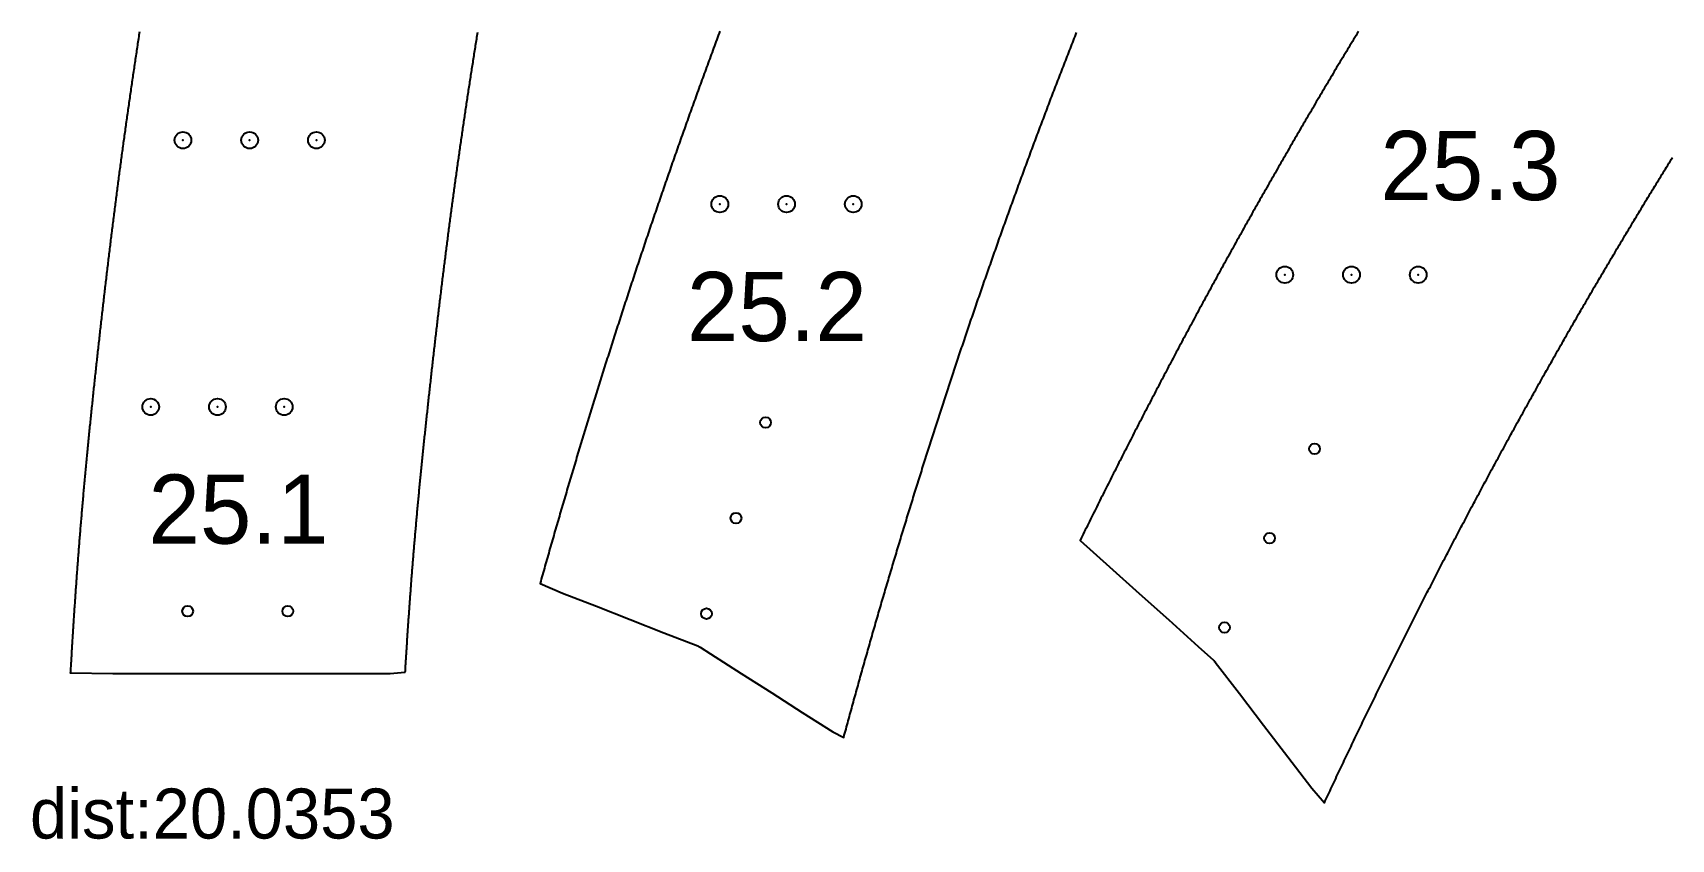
# Model space of a CAD drawing. Extents: x 44 to 491, y 65 to 774.
# Drawn here: x 44.3 to 142.5, y 72.1 to 120.5 of the extents above; entities that cross this region are included whole.
import ezdxf

# ---------------------------------------------------------------- set-up
doc = ezdxf.new("R2010")
doc.units = 0
doc.header["$PDMODE"] = 32
doc.header["$PDSIZE"] = 1
doc.layers.get('0').update_dxf_attribs({"linetype": 'CONTINUOUS'})
for name, color, linetype in [('ANNOTATION', 7, 'CONTINUOUS'), ('DRILLING', 3, 'CONTINUOUS'), ('ENGRAVE', 4, 'CONTINUOUS')]:
    doc.layers.add(name, color=color, linetype=linetype)
doc.styles.add('TW_CEN_MT', font='txt')

# ---------------------------------------------------------------- blocks, each defined once
blk = doc.blocks.new('*U237')
at = {"layer": 'ENGRAVE'}
blk.add_point((0, 0), dxfattribs=at)
blk = doc.blocks.new('*U238')
at = {"layer": 'ENGRAVE', "color": 0, "linetype": 'BYBLOCK'}
for p in [(0, 0), (4, 0), (8, 0)]:
    blk.add_blockref('*U237', p, dxfattribs=at)
blk = doc.blocks.new('*U239')
at = {"layer": 'ENGRAVE'}
blk.add_point((0, 0), dxfattribs=at)
blk = doc.blocks.new('*U240')
at = {"layer": 'ENGRAVE', "color": 0, "linetype": 'BYBLOCK'}
for p in [(0, 0), (4, 0), (8, 0)]:
    blk.add_blockref('*U239', p, dxfattribs=at)
blk = doc.blocks.new('*U245')
at = {"layer": 'ENGRAVE'}
blk.add_point((0, 0), dxfattribs=at)
blk = doc.blocks.new('*U246')
at = {"layer": 'ENGRAVE', "color": 0, "linetype": 'BYBLOCK'}
for p in [(0, 0), (4, 0), (8, 0)]:
    blk.add_blockref('*U245', p, dxfattribs=at)
blk = doc.blocks.new('*U249')
at = {"layer": 'ENGRAVE'}
blk.add_point((0, 0), dxfattribs=at)
blk = doc.blocks.new('*U250')
at = {"layer": 'ENGRAVE', "color": 0, "linetype": 'BYBLOCK'}
for p in [(0, 0), (4, 0), (8, 0)]:
    blk.add_blockref('*U249', p, dxfattribs=at)
blk = doc.blocks.new('*U297')
at = {"layer": 'ANNOTATION'}
blk.add_text('dist:20.0353', height=3, dxfattribs=at).set_placement((44.117, 72.145))
blk = doc.blocks.new('*U300')
at = {"layer": 'ANNOTATION', "color": 7, "style": 'TW_CEN_MT'}
blk.add_text('25.1', height=4.1481, dxfattribs=at).set_placement((51.222, 89.828))
blk = doc.blocks.new('*U302')
at = {"layer": 'ANNOTATION', "color": 7, "style": 'TW_CEN_MT'}
blk.add_text('25.2', height=4.1481, dxfattribs=at).set_placement((83.493, 101.978))
blk = doc.blocks.new('*U304')
at = {"layer": 'ANNOTATION', "color": 7, "style": 'TW_CEN_MT'}
blk.add_text('25.3', height=4.1481, dxfattribs=at).set_placement((125.067, 110.434))

msp = doc.modelspace()

# ---------------------------------------------------------------- linework, layer by layer
for points in [[(70.9383, 120.478, 0), (70.9223, 120.379, 0), (70.9064, 120.279, 0), (70.8905, 120.18, 0), (70.8746, 120.081, 0), (70.8587, 119.982, 0), (70.8429, 119.883, 0), (70.8271, 119.784, 0), (70.8113, 119.684, 0), (70.7955, 119.585, 0), (70.7798, 119.486, 0), (70.7641, 119.387, 0), (70.7484, 119.288, 0), (70.7327, 119.188, 0), (70.7171, 119.089, 0), (70.7014, 118.99, 0), (70.6858, 118.891, 0), (70.6703, 118.792, 0), (70.6547, 118.692, 0), (70.6392, 118.593, 0), (70.6237, 118.494, 0), (70.6082, 118.395, 0), (70.5928, 118.296, 0), (70.5774, 118.196, 0), (70.562, 118.097, 0), (70.5466, 117.998, 0), (70.5313, 117.899, 0), (70.5159, 117.8, 0), (70.5006, 117.7, 0), (70.4854, 117.601, 0), (70.4701, 117.502, 0), (70.4549, 117.403, 0), (70.4397, 117.304, 0), (70.4245, 117.204, 0), (70.4094, 117.105, 0), (70.3942, 117.006, 0), (70.3791, 116.907, 0), (70.3641, 116.808, 0), (70.349, 116.708, 0), (70.334, 116.609, 0), (70.319, 116.51, 0), (70.304, 116.411, 0), (70.2891, 116.312, 0), (70.2741, 116.212, 0), (70.2592, 116.113, 0), (70.2443, 116.014, 0), (70.2295, 115.915, 0), (70.2147, 115.816, 0), (70.1999, 115.716, 0), (70.1851, 115.617, 0), (70.1703, 115.518, 0), (70.1556, 115.419, 0), (70.1409, 115.32, 0), (70.1262, 115.22, 0), (70.1116, 115.121, 0), (70.097, 115.022, 0), (70.0824, 114.923, 0), (70.0678, 114.823, 0), (70.0532, 114.724, 0), (70.0387, 114.625, 0), (70.0242, 114.526, 0), (70.0097, 114.427, 0), (69.9953, 114.327, 0), (69.9809, 114.228, 0), (69.9665, 114.129, 0), (69.9521, 114.03, 0), (69.9378, 113.931, 0), (69.9234, 113.831, 0), (69.9091, 113.732, 0), (69.8949, 113.633, 0), (69.8806, 113.534, 0), (69.8664, 113.435, 0), (69.8522, 113.335, 0), (69.8381, 113.236, 0), (69.8239, 113.137, 0), (69.8098, 113.038, 0), (69.7957, 112.939, 0), (69.7816, 112.839, 0), (69.7676, 112.74, 0), (69.7536, 112.641, 0), (69.7396, 112.542, 0), (69.7257, 112.443, 0), (69.7117, 112.343, 0), (69.6978, 112.244, 0), (69.684, 112.145, 0), (69.6701, 112.046, 0), (69.6563, 111.947, 0), (69.6425, 111.848, 0), (69.6287, 111.748, 0), (69.615, 111.649, 0), (69.6013, 111.55, 0), (69.5876, 111.451, 0), (69.5739, 111.352, 0), (69.5603, 111.252, 0), (69.5467, 111.153, 0), (69.5331, 111.054, 0), (69.5195, 110.955, 0), (69.506, 110.856, 0), (69.4925, 110.757, 0), (69.479, 110.657, 0), (69.4655, 110.558, 0), (69.4521, 110.459, 0), (69.4387, 110.36, 0), (69.4253, 110.26, 0), (69.4119, 110.161, 0), (69.3986, 110.062, 0), (69.3853, 109.963, 0), (69.372, 109.863, 0), (69.3587, 109.764, 0), (69.3455, 109.665, 0), (69.3323, 109.566, 0), (69.3191, 109.466, 0), (69.3059, 109.367, 0), (69.2928, 109.268, 0), (69.2796, 109.168, 0), (69.2665, 109.069, 0), (69.2535, 108.97, 0), (69.2404, 108.87, 0), (69.2274, 108.771, 0), (69.2144, 108.672, 0), (69.2014, 108.572, 0), (69.1884, 108.473, 0), (69.1755, 108.374, 0), (69.1626, 108.274, 0), (69.1497, 108.175, 0), (69.1369, 108.075, 0), (69.124, 107.976, 0), (69.1112, 107.876, 0), (69.0984, 107.777, 0), (69.0856, 107.677, 0), (69.0729, 107.578, 0), (69.0601, 107.478, 0), (69.0474, 107.379, 0), (69.0347, 107.279, 0), (69.0221, 107.179, 0), (69.0094, 107.08, 0), (68.9968, 106.98, 0), (68.9842, 106.88, 0), (68.9717, 106.781, 0), (68.9591, 106.681, 0), (68.9466, 106.581, 0), (68.9341, 106.482, 0), (68.9216, 106.382, 0), (68.9091, 106.282, 0), (68.8966, 106.182, 0), (68.8842, 106.082, 0), (68.8718, 105.983, 0), (68.8594, 105.883, 0), (68.8471, 105.783, 0), (68.8347, 105.683, 0), (68.8224, 105.583, 0), (68.8101, 105.483, 0), (68.7978, 105.383, 0), (68.7856, 105.283, 0), (68.7733, 105.183, 0), (68.7611, 105.083, 0), (68.7489, 104.983, 0), (68.7367, 104.883, 0), (68.7245, 104.782, 0), (68.7124, 104.682, 0), (68.7003, 104.582, 0), (68.6882, 104.482, 0), (68.6761, 104.382, 0), (68.664, 104.281, 0), (68.652, 104.181, 0), (68.64, 104.081, 0), (68.6279, 103.981, 0), (68.616, 103.88, 0), (68.604, 103.78, 0), (68.592, 103.679, 0), (68.5801, 103.579, 0), (68.5682, 103.479, 0), (68.5563, 103.378, 0), (68.5444, 103.278, 0), (68.5326, 103.177, 0), (68.5207, 103.077, 0), (68.5089, 102.976, 0), (68.4971, 102.876, 0), (68.4853, 102.775, 0), (68.4735, 102.675, 0), (68.4618, 102.574, 0), (68.4501, 102.473, 0), (68.4383, 102.373, 0), (68.4267, 102.272, 0), (68.415, 102.171, 0), (68.4033, 102.071, 0), (68.3917, 101.97, 0), (68.38, 101.869, 0), (68.3684, 101.768, 0), (68.3568, 101.668, 0), (68.3453, 101.567, 0), (68.3337, 101.466, 0), (68.3222, 101.365, 0), (68.3106, 101.264, 0), (68.2991, 101.163, 0), (68.2876, 101.062, 0), (68.2762, 100.961, 0), (68.2647, 100.86, 0), (68.2532, 100.759, 0), (68.2418, 100.658, 0), (68.2304, 100.557, 0), (68.219, 100.456, 0), (68.2076, 100.355, 0), (68.1962, 100.254, 0), (68.1849, 100.153, 0), (68.1735, 100.052, 0), (68.1622, 99.9504, 0), (68.1509, 99.8492, 0), (68.1396, 99.7479, 0), (68.1283, 99.6467, 0), (68.117, 99.5454, 0), (68.1058, 99.4441, 0), (68.0945, 99.3429, 0), (68.0833, 99.2416, 0), (68.0721, 99.1403, 0), (68.0609, 99.0391, 0), (68.0498, 98.9378, 0), (68.0386, 98.8366, 0), (68.0275, 98.7353, 0), (68.0164, 98.6341, 0), (68.0053, 98.5329, 0), (67.9943, 98.4318, 0), (67.9833, 98.3306, 0), (67.9722, 98.2295, 0), (67.9612, 98.1284, 0), (67.9503, 98.0273, 0), (67.9393, 97.9263, 0), (67.9284, 97.8253, 0), (67.9175, 97.7243, 0), (67.9066, 97.6234, 0), (67.8958, 97.5225, 0), (67.8849, 97.4217, 0), (67.8741, 97.3209, 0), (67.8633, 97.2202, 0), (67.8526, 97.1196, 0), (67.8419, 97.0189, 0), (67.8312, 96.9184, 0), (67.8205, 96.8179, 0), (67.8098, 96.7175, 0), (67.7992, 96.6171, 0), (67.7886, 96.5168, 0), (67.778, 96.4165, 0), (67.7675, 96.3163, 0), (67.757, 96.2161, 0), (67.7465, 96.116, 0), (67.736, 96.0159, 0), (67.7256, 95.9159, 0), (67.7152, 95.8159, 0), (67.7048, 95.716, 0), (67.6945, 95.6161, 0), (67.6842, 95.5163, 0), (67.6739, 95.4165, 0), (67.6637, 95.3168, 0), (67.6535, 95.2172, 0), (67.6433, 95.1175, 0), (67.6331, 95.018, 0), (67.623, 94.9185, 0), (67.6129, 94.819, 0), (67.6028, 94.7196, 0), (67.5928, 94.6202, 0), (67.5828, 94.5209, 0), (67.5728, 94.4216, 0), (67.5629, 94.3224, 0), (67.553, 94.2232, 0), (67.5431, 94.1241, 0), (67.5333, 94.0251, 0), (67.5235, 93.9261, 0), (67.5137, 93.8271, 0), (67.504, 93.7282, 0), (67.4943, 93.6293, 0), (67.4846, 93.5305, 0), (67.475, 93.4317, 0), (67.4654, 93.333, 0), (67.4559, 93.2344, 0), (67.4463, 93.1358, 0), (67.4369, 93.0372, 0), (67.4274, 92.9387, 0), (67.418, 92.8402, 0), (67.4086, 92.7418, 0), (67.3993, 92.6435, 0), (67.39, 92.5452, 0), (67.3807, 92.447, 0), (67.3715, 92.3488, 0), (67.3623, 92.2506, 0), (67.3532, 92.1525, 0), (67.3441, 92.0545, 0), (67.335, 91.9564, 0), (67.326, 91.8585, 0), (67.317, 91.7605, 0), (67.308, 91.6626, 0), (67.2991, 91.5647, 0), (67.2902, 91.4668, 0), (67.2813, 91.369, 0), (67.2725, 91.2712, 0), (67.2637, 91.1734, 0), (67.255, 91.0756, 0), (67.2463, 90.9778, 0), (67.2376, 90.88, 0), (67.229, 90.7823, 0), (67.2204, 90.6845, 0), (67.2118, 90.5868, 0), (67.2033, 90.489, 0), (67.1948, 90.3913, 0), (67.1863, 90.2935, 0), (67.1779, 90.1958, 0), (67.1695, 90.098, 0), (67.1611, 90.0002, 0), (67.1528, 89.9024, 0), (67.1445, 89.8046, 0), (67.1362, 89.7068, 0), (67.128, 89.6089, 0), (67.1198, 89.5111, 0), (67.1116, 89.4132, 0), (67.1035, 89.3152, 0), (67.0954, 89.2173, 0), (67.0873, 89.1193, 0), (67.0793, 89.0213, 0), (67.0713, 88.9232, 0), (67.0633, 88.8252, 0), (67.0554, 88.7271, 0), (67.0475, 88.629, 0), (67.0396, 88.5309, 0), (67.0317, 88.4328, 0), (67.0239, 88.3346, 0), (67.0162, 88.2365, 0), (67.0084, 88.1383, 0), (67.0007, 88.0401, 0), (66.993, 87.9419, 0), (66.9854, 87.8437, 0), (66.9778, 87.7455, 0), (66.9702, 87.6472, 0), (66.9626, 87.549, 0), (66.9551, 87.4507, 0), (66.9476, 87.3524, 0), (66.9402, 87.2541, 0), (66.9327, 87.1557, 0), (66.9253, 87.0574, 0), (66.918, 86.959, 0), (66.9107, 86.8606, 0), (66.9034, 86.7622, 0), (66.8961, 86.6638, 0), (66.8889, 86.5654, 0), (66.8817, 86.467, 0), (66.8745, 86.3685, 0), (66.8673, 86.27, 0), (66.8602, 86.1715, 0), (66.8531, 86.073, 0), (66.8461, 85.9745, 0), (66.8391, 85.876, 0), (66.8321, 85.7774, 0), (66.8251, 85.6789, 0), (66.8182, 85.5803, 0), (66.8113, 85.4817, 0), (66.8045, 85.3831, 0), (66.7976, 85.2844, 0), (66.7908, 85.1858, 0), (66.784, 85.0871, 0), (66.7773, 84.9884, 0), (66.7706, 84.8897, 0), (66.7639, 84.791, 0), (66.7573, 84.6923, 0), (66.7506, 84.5936, 0), (66.7441, 84.4948, 0), (66.7375, 84.396, 0), (66.731, 84.2973, 0), (66.7245, 84.1986, 0), (66.718, 84.0999, 0), (66.7116, 84.0012, 0), (66.7052, 83.9025, 0), (66.6988, 83.8038, 0), (66.6925, 83.7051, 0), (66.6862, 83.6062, 0), (66.6799, 83.5073, 0), (66.6736, 83.4083, 0), (66.6674, 83.3091, 0), (66.6611, 83.2098, 0), (66.6549, 83.1104, 0), (66.6487, 83.0107, 0), (66.6425, 82.9109, 0), (66.6364, 82.8108, 0), (66.6302, 82.7105, 0), (66.6241, 82.6099, 0), (66.6179, 82.5091, 0), (66.6118, 82.408, 0), (66.6057, 82.3067, 0), (66.5996, 82.2051, 0), (66.5934, 82.1032, 0), (65.7164, 82.0279, 0), (62.3883, 82.0279, 0), (59.0601, 82.0279, 0), (55.7319, 82.0279, 0), (52.4038, 82.0279, 0), (49.0756, 82.0279, 0), (46.5552, 82.0533, 0), (46.5614, 82.1584, 0), (46.5676, 82.2635, 0), (46.5738, 82.3685, 0), (46.58, 82.4736, 0), (46.5863, 82.5787, 0), (46.5925, 82.6837, 0), (46.5987, 82.7888, 0), (46.605, 82.8939, 0), (46.6112, 82.9989, 0), (46.6175, 83.104, 0), (46.6238, 83.2091, 0), (46.6301, 83.3141, 0), (46.6364, 83.4192, 0), (46.6428, 83.5243, 0), (46.6491, 83.6293, 0), (46.6555, 83.7344, 0), (46.6619, 83.8394, 0), (46.6683, 83.9445, 0), (46.6748, 84.0495, 0), (46.6812, 84.1546, 0), (46.6877, 84.2596, 0), (46.6943, 84.3647, 0), (46.7008, 84.4697, 0), (46.7074, 84.5748, 0), (46.714, 84.6798, 0), (46.7207, 84.7849, 0), (46.7274, 84.8899, 0), (46.7341, 84.995, 0), (46.7409, 85.1, 0), (46.7476, 85.205, 0), (46.7545, 85.3101, 0), (46.7613, 85.4151, 0), (46.7682, 85.5201, 0), (46.7751, 85.6252, 0), (46.782, 85.7302, 0), (46.789, 85.8352, 0), (46.796, 85.9402, 0), (46.8031, 86.0452, 0), (46.8102, 86.1503, 0), (46.8173, 86.2553, 0), (46.8244, 86.3603, 0), (46.8316, 86.4653, 0), (46.8388, 86.5703, 0), (46.846, 86.6753, 0), (46.8533, 86.7803, 0), (46.8606, 86.8853, 0), (46.868, 86.9903, 0), (46.8754, 87.0953, 0), (46.8828, 87.2003, 0), (46.8902, 87.3053, 0), (46.8977, 87.4103, 0), (46.9052, 87.5153, 0), (46.9128, 87.6203, 0), (46.9203, 87.7252, 0), (46.928, 87.8302, 0), (46.9356, 87.9352, 0), (46.9433, 88.0402, 0), (46.951, 88.1451, 0), (46.9588, 88.2501, 0), (46.9666, 88.3551, 0), (46.9744, 88.46, 0), (46.9822, 88.565, 0), (46.9901, 88.67, 0), (46.9981, 88.7749, 0), (47.006, 88.8799, 0), (47.014, 88.9848, 0), (47.0221, 89.0898, 0), (47.0301, 89.1947, 0), (47.0382, 89.2997, 0), (47.0464, 89.4046, 0), (47.0545, 89.5095, 0), (47.0628, 89.6145, 0), (47.071, 89.7194, 0), (47.0793, 89.8243, 0), (47.0876, 89.9293, 0), (47.096, 90.0342, 0), (47.1043, 90.1391, 0), (47.1128, 90.244, 0), (47.1212, 90.3489, 0), (47.1297, 90.4539, 0), (47.1383, 90.5588, 0), (47.1468, 90.6637, 0), (47.1554, 90.7686, 0), (47.1641, 90.8735, 0), (47.1727, 90.9784, 0), (47.1814, 91.0833, 0), (47.1902, 91.1882, 0), (47.199, 91.293, 0), (47.2078, 91.3979, 0), (47.2167, 91.5028, 0), (47.2256, 91.6077, 0), (47.2345, 91.7126, 0), (47.2435, 91.8174, 0), (47.2525, 91.9223, 0), (47.2615, 92.0272, 0), (47.2706, 92.132, 0), (47.2797, 92.2369, 0), (47.2889, 92.3417, 0), (47.2981, 92.4466, 0), (47.3073, 92.5514, 0), (47.3166, 92.6563, 0), (47.3259, 92.7611, 0), (47.3352, 92.866, 0), (47.3446, 92.9708, 0), (47.354, 93.0756, 0), (47.3634, 93.1804, 0), (47.3729, 93.2853, 0), (47.3825, 93.3901, 0), (47.392, 93.4949, 0), (47.4016, 93.5997, 0), (47.4113, 93.7045, 0), (47.421, 93.8093, 0), (47.4307, 93.9141, 0), (47.4404, 94.0189, 0), (47.4502, 94.1237, 0), (47.46, 94.2285, 0), (47.4699, 94.3333, 0), (47.4798, 94.4381, 0), (47.4897, 94.5429, 0), (47.4996, 94.6477, 0), (47.5096, 94.7524, 0), (47.5196, 94.8572, 0), (47.5297, 94.962, 0), (47.5398, 95.0668, 0), (47.5499, 95.1715, 0), (47.5601, 95.2763, 0), (47.5702, 95.381, 0), (47.5805, 95.4858, 0), (47.5907, 95.5905, 0), (47.601, 95.6953, 0), (47.6113, 95.8, 0), (47.6216, 95.9048, 0), (47.632, 96.0095, 0), (47.6424, 96.1143, 0), (47.6528, 96.219, 0), (47.6633, 96.3237, 0), (47.6738, 96.4285, 0), (47.6843, 96.5332, 0), (47.6948, 96.6379, 0), (47.7054, 96.7426, 0), (47.716, 96.8473, 0), (47.7266, 96.9521, 0), (47.7373, 97.0568, 0), (47.748, 97.1615, 0), (47.7587, 97.2662, 0), (47.7694, 97.3709, 0), (47.7802, 97.4756, 0), (47.791, 97.5803, 0), (47.8018, 97.685, 0), (47.8126, 97.7897, 0), (47.8235, 97.8944, 0), (47.8344, 97.9991, 0), (47.8453, 98.1037, 0), (47.8563, 98.2084, 0), (47.8672, 98.3131, 0), (47.8782, 98.4178, 0), (47.8892, 98.5225, 0), (47.9003, 98.6271, 0), (47.9113, 98.7318, 0), (47.9224, 98.8365, 0), (47.9335, 98.9412, 0), (47.9446, 99.0458, 0), (47.9558, 99.1505, 0), (47.9669, 99.2551, 0), (47.9781, 99.3598, 0), (47.9893, 99.4645, 0), (48.0006, 99.5691, 0), (48.0118, 99.6738, 0), (48.0231, 99.7784, 0), (48.0344, 99.8831, 0), (48.0457, 99.9877, 0), (48.057, 100.092, 0), (48.0684, 100.197, 0), (48.0798, 100.302, 0), (48.0911, 100.406, 0), (48.1025, 100.511, 0), (48.114, 100.616, 0), (48.1254, 100.72, 0), (48.1369, 100.825, 0), (48.1483, 100.929, 0), (48.1598, 101.034, 0), (48.1714, 101.139, 0), (48.1829, 101.243, 0), (48.1944, 101.348, 0), (48.206, 101.453, 0), (48.2176, 101.557, 0), (48.2292, 101.662, 0), (48.2408, 101.766, 0), (48.2524, 101.871, 0), (48.2641, 101.976, 0), (48.2757, 102.08, 0), (48.2874, 102.185, 0), (48.2991, 102.289, 0), (48.3109, 102.394, 0), (48.3226, 102.499, 0), (48.3344, 102.603, 0), (48.3461, 102.708, 0), (48.3579, 102.812, 0), (48.3697, 102.917, 0), (48.3816, 103.022, 0), (48.3934, 103.126, 0), (48.4053, 103.231, 0), (48.4172, 103.335, 0), (48.4291, 103.44, 0), (48.441, 103.544, 0), (48.453, 103.649, 0), (48.465, 103.754, 0), (48.477, 103.858, 0), (48.489, 103.963, 0), (48.501, 104.067, 0), (48.513, 104.172, 0), (48.5251, 104.276, 0), (48.5372, 104.381, 0), (48.5493, 104.486, 0), (48.5614, 104.59, 0), (48.5736, 104.695, 0), (48.5858, 104.799, 0), (48.598, 104.904, 0), (48.6102, 105.008, 0), (48.6224, 105.113, 0), (48.6347, 105.217, 0), (48.6469, 105.322, 0), (48.6592, 105.426, 0), (48.6715, 105.531, 0), (48.6839, 105.636, 0), (48.6962, 105.74, 0), (48.7086, 105.845, 0), (48.721, 105.949, 0), (48.7335, 106.054, 0), (48.7459, 106.158, 0), (48.7584, 106.263, 0), (48.7709, 106.367, 0), (48.7834, 106.472, 0), (48.7959, 106.576, 0), (48.8085, 106.681, 0), (48.821, 106.785, 0), (48.8336, 106.89, 0), (48.8463, 106.994, 0), (48.8589, 107.099, 0), (48.8716, 107.203, 0), (48.8843, 107.308, 0), (48.897, 107.412, 0), (48.9097, 107.517, 0), (48.9225, 107.621, 0), (48.9353, 107.726, 0), (48.9481, 107.83, 0), (48.9609, 107.934, 0), (48.9737, 108.039, 0), (48.9866, 108.143, 0), (48.9995, 108.248, 0), (49.0124, 108.352, 0), (49.0254, 108.457, 0), (49.0384, 108.561, 0), (49.0514, 108.666, 0), (49.0644, 108.77, 0), (49.0774, 108.875, 0), (49.0905, 108.979, 0), (49.1036, 109.083, 0), (49.1167, 109.188, 0), (49.1299, 109.292, 0), (49.143, 109.397, 0), (49.1562, 109.501, 0), (49.1694, 109.606, 0), (49.1827, 109.71, 0), (49.1959, 109.814, 0), (49.2092, 109.919, 0), (49.2225, 110.023, 0), (49.2359, 110.128, 0), (49.2493, 110.232, 0), (49.2627, 110.336, 0), (49.2761, 110.441, 0), (49.2895, 110.545, 0), (49.303, 110.65, 0), (49.3165, 110.754, 0), (49.33, 110.858, 0), (49.3436, 110.963, 0), (49.3571, 111.067, 0), (49.3707, 111.171, 0), (49.3844, 111.276, 0), (49.398, 111.38, 0), (49.4117, 111.485, 0), (49.4254, 111.589, 0), (49.4391, 111.693, 0), (49.4529, 111.798, 0), (49.4667, 111.902, 0), (49.4805, 112.006, 0), (49.4944, 112.111, 0), (49.5082, 112.215, 0), (49.5221, 112.319, 0), (49.536, 112.424, 0), (49.55, 112.528, 0), (49.564, 112.632, 0), (49.578, 112.737, 0), (49.592, 112.841, 0), (49.6061, 112.945, 0), (49.6202, 113.049, 0), (49.6343, 113.154, 0), (49.6484, 113.258, 0), (49.6626, 113.362, 0), (49.6768, 113.467, 0), (49.691, 113.571, 0), (49.7052, 113.675, 0), (49.7195, 113.78, 0), (49.7338, 113.884, 0), (49.7481, 113.988, 0), (49.7625, 114.092, 0), (49.7769, 114.197, 0), (49.7913, 114.301, 0), (49.8057, 114.405, 0), (49.8202, 114.509, 0), (49.8347, 114.614, 0), (49.8492, 114.718, 0), (49.8637, 114.822, 0), (49.8783, 114.926, 0), (49.8929, 115.031, 0), (49.9075, 115.135, 0), (49.9221, 115.239, 0), (49.9368, 115.343, 0), (49.9515, 115.448, 0), (49.9662, 115.552, 0), (49.981, 115.656, 0), (49.9958, 115.76, 0), (50.0106, 115.864, 0), (50.0254, 115.969, 0), (50.0402, 116.073, 0), (50.0551, 116.177, 0), (50.07, 116.281, 0), (50.085, 116.385, 0), (50.0999, 116.49, 0), (50.1149, 116.594, 0), (50.1299, 116.698, 0), (50.145, 116.802, 0), (50.16, 116.906, 0), (50.1751, 117.01, 0), (50.1903, 117.115, 0), (50.2054, 117.219, 0), (50.2206, 117.323, 0), (50.2358, 117.427, 0), (50.251, 117.531, 0), (50.2662, 117.635, 0), (50.2815, 117.74, 0), (50.2968, 117.844, 0), (50.3121, 117.948, 0), (50.3275, 118.052, 0), (50.3429, 118.156, 0), (50.3583, 118.26, 0), (50.3737, 118.364, 0), (50.3892, 118.468, 0), (50.4047, 118.573, 0), (50.4202, 118.677, 0), (50.4357, 118.781, 0), (50.4513, 118.885, 0), (50.4668, 118.989, 0), (50.4825, 119.093, 0), (50.4981, 119.197, 0), (50.5138, 119.301, 0), (50.5294, 119.405, 0), (50.5452, 119.509, 0), (50.5609, 119.613, 0), (50.5767, 119.717, 0), (50.5924, 119.822, 0), (50.6083, 119.926, 0), (50.6241, 120.03, 0), (50.64, 120.134, 0), (50.6559, 120.238, 0), (50.6718, 120.342, 0), (50.6877, 120.446, 0), (50.7037, 120.55, 0)], [(85.4735, 120.566, 0), (85.4263, 120.439, 0), (85.3791, 120.312, 0), (85.3319, 120.185, 0), (85.2848, 120.058, 0), (85.2377, 119.93, 0), (85.1907, 119.803, 0), (85.1437, 119.676, 0), (85.0967, 119.549, 0), (85.0498, 119.422, 0), (85.0029, 119.294, 0), (84.9561, 119.167, 0), (84.9093, 119.04, 0), (84.8626, 118.913, 0), (84.8159, 118.785, 0), (84.7692, 118.658, 0), (84.7226, 118.531, 0), (84.676, 118.403, 0), (84.6295, 118.276, 0), (84.583, 118.149, 0), (84.5365, 118.021, 0), (84.4901, 117.894, 0), (84.4437, 117.767, 0), (84.3974, 117.639, 0), (84.3511, 117.512, 0), (84.3048, 117.384, 0), (84.2586, 117.257, 0), (84.2125, 117.129, 0), (84.1663, 117.002, 0), (84.1202, 116.874, 0), (84.0742, 116.747, 0), (84.0282, 116.619, 0), (83.9822, 116.492, 0), (83.9363, 116.364, 0), (83.8904, 116.237, 0), (83.8446, 116.109, 0), (83.7988, 115.982, 0), (83.7531, 115.854, 0), (83.7073, 115.726, 0), (83.6617, 115.599, 0), (83.616, 115.471, 0), (83.5705, 115.343, 0), (83.5249, 115.216, 0), (83.4794, 115.088, 0), (83.4339, 114.96, 0), (83.3885, 114.832, 0), (83.3431, 114.705, 0), (83.2978, 114.577, 0), (83.2525, 114.449, 0), (83.2072, 114.321, 0), (83.162, 114.193, 0), (83.1168, 114.066, 0), (83.0717, 113.938, 0), (83.0266, 113.81, 0), (82.9816, 113.682, 0), (82.9366, 113.554, 0), (82.8916, 113.426, 0), (82.8467, 113.298, 0), (82.8018, 113.17, 0), (82.7569, 113.043, 0), (82.7121, 112.915, 0), (82.6674, 112.787, 0), (82.6226, 112.659, 0), (82.578, 112.531, 0), (82.5333, 112.403, 0), (82.4887, 112.275, 0), (82.4442, 112.147, 0), (82.3997, 112.018, 0), (82.3552, 111.89, 0), (82.3108, 111.762, 0), (82.2664, 111.634, 0), (82.222, 111.506, 0), (82.1777, 111.378, 0), (82.1335, 111.25, 0), (82.0892, 111.122, 0), (82.0451, 110.993, 0), (82.0009, 110.865, 0), (81.9568, 110.737, 0), (81.9128, 110.609, 0), (81.8688, 110.481, 0), (81.8248, 110.352, 0), (81.7808, 110.224, 0), (81.737, 110.096, 0), (81.6931, 109.968, 0), (81.6493, 109.839, 0), (81.6055, 109.711, 0), (81.5618, 109.583, 0), (81.5181, 109.454, 0), (81.4745, 109.326, 0), (81.4309, 109.198, 0), (81.3873, 109.069, 0), (81.3438, 108.941, 0), (81.3003, 108.812, 0), (81.2569, 108.684, 0), (81.2135, 108.555, 0), (81.1701, 108.427, 0), (81.1268, 108.299, 0), (81.0836, 108.17, 0), (81.0403, 108.042, 0), (80.9971, 107.913, 0), (80.954, 107.785, 0), (80.9109, 107.656, 0), (80.8678, 107.527, 0), (80.8248, 107.399, 0), (80.7818, 107.27, 0), (80.7389, 107.142, 0), (80.696, 107.013, 0), (80.6531, 106.884, 0), (80.6103, 106.756, 0), (80.5675, 106.627, 0), (80.5248, 106.498, 0), (80.4821, 106.37, 0), (80.4395, 106.241, 0), (80.3969, 106.112, 0), (80.3543, 105.984, 0), (80.3118, 105.855, 0), (80.2693, 105.726, 0), (80.2269, 105.597, 0), (80.1845, 105.469, 0), (80.1421, 105.34, 0), (80.0998, 105.211, 0), (80.0575, 105.082, 0), (80.0153, 104.953, 0), (79.9731, 104.825, 0), (79.9309, 104.696, 0), (79.8888, 104.567, 0), (79.8468, 104.438, 0), (79.8047, 104.309, 0), (79.7627, 104.18, 0), (79.7208, 104.051, 0), (79.6789, 103.922, 0), (79.637, 103.793, 0), (79.5952, 103.664, 0), (79.5534, 103.535, 0), (79.5117, 103.406, 0), (79.47, 103.277, 0), (79.4284, 103.148, 0), (79.3867, 103.019, 0), (79.3452, 102.89, 0), (79.3036, 102.761, 0), (79.2622, 102.632, 0), (79.2207, 102.503, 0), (79.1793, 102.374, 0), (79.138, 102.245, 0), (79.0966, 102.116, 0), (79.0554, 101.987, 0), (79.0141, 101.858, 0), (78.9729, 101.728, 0), (78.9318, 101.599, 0), (78.8906, 101.47, 0), (78.8496, 101.341, 0), (78.8085, 101.212, 0), (78.7676, 101.082, 0), (78.7266, 100.953, 0), (78.6857, 100.824, 0), (78.6448, 100.695, 0), (78.604, 100.565, 0), (78.5632, 100.436, 0), (78.5225, 100.307, 0), (78.4818, 100.177, 0), (78.4411, 100.048, 0), (78.4005, 99.9187, 0), (78.36, 99.7893, 0), (78.3194, 99.6599, 0), (78.2789, 99.5305, 0), (78.2385, 99.4011, 0), (78.1981, 99.2717, 0), (78.1577, 99.1423, 0), (78.1174, 99.0129, 0), (78.0771, 98.8834, 0), (78.0369, 98.7539, 0), (77.9967, 98.6245, 0), (77.9565, 98.495, 0), (77.9164, 98.3655, 0), (77.8763, 98.236, 0), (77.8363, 98.1064, 0), (77.7963, 97.9769, 0), (77.7564, 97.8473, 0), (77.7165, 97.7178, 0), (77.6766, 97.5882, 0), (77.6368, 97.4586, 0), (77.597, 97.329, 0), (77.5572, 97.1994, 0), (77.5175, 97.0697, 0), (77.4779, 96.9401, 0), (77.4383, 96.8104, 0), (77.3987, 96.6807, 0), (77.3592, 96.5511, 0), (77.3197, 96.4214, 0), (77.2802, 96.2917, 0), (77.2408, 96.1619, 0), (77.2015, 96.0322, 0), (77.1621, 95.9024, 0), (77.1228, 95.7727, 0), (77.0836, 95.6429, 0), (77.0444, 95.5131, 0), (77.0052, 95.3833, 0), (76.9661, 95.2535, 0), (76.9271, 95.1237, 0), (76.888, 94.9939, 0), (76.849, 94.864, 0), (76.8101, 94.7342, 0), (76.7712, 94.6043, 0), (76.7323, 94.4744, 0), (76.6935, 94.3445, 0), (76.6547, 94.2146, 0), (76.616, 94.0847, 0), (76.5773, 93.9547, 0), (76.5386, 93.8248, 0), (76.5, 93.6948, 0), (76.4614, 93.5648, 0), (76.4229, 93.4349, 0), (76.3844, 93.3049, 0), (76.3459, 93.1749, 0), (76.3075, 93.0448, 0), (76.2692, 92.9148, 0), (76.2308, 92.7848, 0), (76.1926, 92.6547, 0), (76.1543, 92.5246, 0), (76.1161, 92.3945, 0), (76.078, 92.2644, 0), (76.0398, 92.1343, 0), (76.0018, 92.0042, 0), (75.9637, 91.8741, 0), (75.9257, 91.7439, 0), (75.8878, 91.6138, 0), (75.8499, 91.4836, 0), (75.812, 91.3534, 0), (75.7742, 91.2232, 0), (75.7364, 91.093, 0), (75.6987, 90.9628, 0), (75.661, 90.8326, 0), (75.6233, 90.7023, 0), (75.5857, 90.5721, 0), (75.5481, 90.4418, 0), (75.5106, 90.3115, 0), (75.4731, 90.1812, 0), (75.4356, 90.0509, 0), (75.3982, 89.9206, 0), (75.3609, 89.7903, 0), (75.3236, 89.66, 0), (75.2863, 89.5296, 0), (75.249, 89.3993, 0), (75.2118, 89.2689, 0), (75.1747, 89.1385, 0), (75.1376, 89.0081, 0), (75.1005, 88.8777, 0), (75.0634, 88.7473, 0), (75.0265, 88.6168, 0), (74.9895, 88.4864, 0), (74.9526, 88.3559, 0), (74.9157, 88.2255, 0), (74.8789, 88.095, 0), (74.8421, 87.9645, 0), (74.8054, 87.834, 0), (74.7687, 87.7035, 0), (74.732, 87.5729, 0), (74.6954, 87.4424, 0), (76.0472, 86.8659, 0), (78.0716, 86.0734, 0), (80.096, 85.281, 0), (82.1204, 84.4885, 0), (84.1448, 83.696, 0)], [(84.1448, 83.696, 0), (84.1821, 83.6769, 0), (84.2195, 83.6579, 0), (84.2568, 83.6389, 0), (84.2941, 83.6199, 0), (84.9169, 83.2246, 0), (86.7479, 82.0526, 0), (88.5789, 80.8807, 0), (90.41, 79.7087, 0), (92.241, 78.5368, 0), (92.8989, 78.2112, 0), (92.9326, 78.3359, 0), (92.9663, 78.4606, 0), (93.0001, 78.5854, 0), (93.0338, 78.7101, 0), (93.0677, 78.8348, 0), (93.1015, 78.9594, 0), (93.1355, 79.0841, 0), (93.1694, 79.2088, 0), (93.2034, 79.3334, 0), (93.2374, 79.458, 0), (93.2715, 79.5827, 0), (93.3056, 79.7073, 0), (93.3397, 79.8319, 0), (93.3739, 79.9565, 0), (93.4082, 80.0811, 0), (93.4424, 80.2056, 0), (93.4767, 80.3302, 0), (93.5111, 80.4547, 0), (93.5455, 80.5793, 0), (93.5799, 80.7038, 0), (93.6143, 80.8283, 0), (93.6489, 80.9528, 0), (93.6834, 81.0773, 0), (93.718, 81.2018, 0), (93.7526, 81.3262, 0), (93.7873, 81.4507, 0), (93.822, 81.5751, 0), (93.8567, 81.6996, 0), (93.8915, 81.824, 0), (93.9263, 81.9484, 0), (93.9612, 82.0728, 0), (93.9961, 82.1972, 0), (94.031, 82.3215, 0), (94.066, 82.4459, 0), (94.101, 82.5703, 0), (94.1361, 82.6946, 0), (94.1712, 82.8189, 0), (94.2063, 82.9432, 0), (94.2415, 83.0675, 0), (94.2767, 83.1918, 0), (94.312, 83.3161, 0), (94.3473, 83.4404, 0), (94.3826, 83.5646, 0), (94.418, 83.6889, 0), (94.4534, 83.8131, 0), (94.4888, 83.9373, 0), (94.5243, 84.0616, 0), (94.5599, 84.1857, 0), (94.5954, 84.3099, 0), (94.6311, 84.4341, 0), (94.6667, 84.5583, 0), (94.7024, 84.6824, 0), (94.7381, 84.8066, 0), (94.7739, 84.9307, 0), (94.8097, 85.0548, 0), (94.8456, 85.1789, 0), (94.8815, 85.303, 0), (94.9174, 85.4271, 0), (94.9534, 85.5512, 0), (94.9894, 85.6752, 0), (95.0254, 85.7993, 0), (95.0615, 85.9233, 0), (95.0976, 86.0473, 0), (95.1338, 86.1713, 0), (95.17, 86.2953, 0), (95.2063, 86.4193, 0), (95.2425, 86.5433, 0), (95.2789, 86.6672, 0), (95.3152, 86.7912, 0), (95.3516, 86.9151, 0), (95.3881, 87.039, 0), (95.4246, 87.163, 0), (95.4611, 87.2869, 0), (95.4977, 87.4107, 0), (95.5343, 87.5346, 0), (95.5709, 87.6585, 0), (95.6076, 87.7823, 0), (95.6443, 87.9062, 0), (95.6811, 88.03, 0), (95.7179, 88.1538, 0), (95.7547, 88.2776, 0), (95.7916, 88.4014, 0), (95.8285, 88.5252, 0), (95.8655, 88.649, 0), (95.9025, 88.7727, 0), (95.9395, 88.8965, 0), (95.9766, 89.0202, 0), (96.0137, 89.1439, 0), (96.0509, 89.2676, 0), (96.0881, 89.3913, 0), (96.1253, 89.515, 0), (96.1626, 89.6386, 0), (96.1999, 89.7623, 0), (96.2372, 89.8859, 0), (96.2746, 90.0096, 0), (96.3121, 90.1332, 0), (96.3495, 90.2568, 0), (96.387, 90.3804, 0), (96.4246, 90.504, 0), (96.4622, 90.6275, 0), (96.4998, 90.7511, 0), (96.5375, 90.8746, 0), (96.5752, 90.9982, 0), (96.613, 91.1217, 0), (96.6507, 91.2452, 0), (96.6886, 91.3687, 0), (96.7264, 91.4922, 0), (96.7643, 91.6156, 0), (96.8023, 91.7391, 0), (96.8403, 91.8625, 0), (96.8783, 91.986, 0), (96.9164, 92.1094, 0), (96.9545, 92.2328, 0), (96.9926, 92.3562, 0), (97.0308, 92.4796, 0), (97.069, 92.6029, 0), (97.1073, 92.7263, 0), (97.1456, 92.8496, 0), (97.1839, 92.973, 0), (97.2223, 93.0963, 0), (97.2607, 93.2196, 0), (97.2992, 93.3429, 0), (97.3377, 93.4661, 0), (97.3762, 93.5894, 0), (97.4148, 93.7127, 0), (97.4534, 93.8359, 0), (97.4921, 93.9591, 0), (97.5308, 94.0823, 0), (97.5695, 94.2055, 0), (97.6083, 94.3287, 0), (97.6471, 94.4519, 0), (97.686, 94.5751, 0), (97.7249, 94.6982, 0), (97.7638, 94.8214, 0), (97.8028, 94.9445, 0), (97.8418, 95.0676, 0), (97.8808, 95.1907, 0), (97.9199, 95.3138, 0), (97.9591, 95.4368, 0), (97.9982, 95.5599, 0), (98.0374, 95.6829, 0), (98.0767, 95.806, 0), (98.116, 95.929, 0), (98.1553, 96.052, 0), (98.1947, 96.175, 0), (98.2341, 96.298, 0), (98.2735, 96.4209, 0), (98.313, 96.5439, 0), (98.3525, 96.6668, 0), (98.3921, 96.7898, 0), (98.4317, 96.9127, 0), (98.4713, 97.0356, 0), (98.511, 97.1585, 0), (98.5508, 97.2813, 0), (98.5905, 97.4042, 0), (98.6303, 97.5271, 0), (98.6702, 97.6499, 0), (98.71, 97.7727, 0), (98.75, 97.8955, 0), (98.7899, 98.0183, 0), (98.8299, 98.1411, 0), (98.8699, 98.2639, 0), (98.91, 98.3866, 0), (98.9501, 98.5094, 0), (98.9903, 98.6321, 0), (99.0305, 98.7548, 0), (99.0707, 98.8775, 0), (99.111, 99.0002, 0), (99.1513, 99.1229, 0), (99.1917, 99.2455, 0), (99.2321, 99.3682, 0), (99.2725, 99.4908, 0), (99.313, 99.6134, 0), (99.3535, 99.7361, 0), (99.394, 99.8586, 0), (99.4346, 99.9812, 0), (99.4752, 100.104, 0), (99.5159, 100.226, 0), (99.5566, 100.349, 0), (99.5974, 100.471, 0), (99.6381, 100.594, 0), (99.679, 100.716, 0), (99.7198, 100.839, 0), (99.7607, 100.961, 0), (99.8017, 101.084, 0), (99.8427, 101.206, 0), (99.8837, 101.329, 0), (99.9247, 101.451, 0), (99.9658, 101.574, 0), (100.007, 101.696, 0), (100.048, 101.818, 0), (100.089, 101.941, 0), (100.131, 102.063, 0), (100.172, 102.185, 0), (100.213, 102.308, 0), (100.255, 102.43, 0), (100.296, 102.552, 0), (100.338, 102.675, 0), (100.379, 102.797, 0), (100.421, 102.919, 0), (100.462, 103.041, 0), (100.504, 103.164, 0), (100.545, 103.286, 0), (100.587, 103.408, 0), (100.629, 103.53, 0), (100.671, 103.652, 0), (100.712, 103.774, 0), (100.754, 103.897, 0), (100.796, 104.019, 0), (100.838, 104.141, 0), (100.88, 104.263, 0), (100.922, 104.385, 0), (100.964, 104.507, 0), (101.006, 104.629, 0), (101.048, 104.751, 0), (101.09, 104.873, 0), (101.133, 104.995, 0), (101.175, 105.117, 0), (101.217, 105.239, 0), (101.259, 105.361, 0), (101.302, 105.483, 0), (101.344, 105.605, 0), (101.387, 105.727, 0), (101.429, 105.849, 0), (101.472, 105.971, 0), (101.514, 106.093, 0), (101.557, 106.215, 0), (101.599, 106.337, 0), (101.642, 106.458, 0), (101.685, 106.58, 0), (101.728, 106.702, 0), (101.77, 106.824, 0), (101.813, 106.946, 0), (101.856, 107.067, 0), (101.899, 107.189, 0), (101.942, 107.311, 0), (101.985, 107.433, 0), (102.028, 107.554, 0), (102.071, 107.676, 0), (102.114, 107.798, 0), (102.157, 107.919, 0), (102.2, 108.041, 0), (102.244, 108.163, 0), (102.287, 108.284, 0), (102.33, 108.406, 0), (102.374, 108.528, 0), (102.417, 108.649, 0), (102.46, 108.771, 0), (102.504, 108.892, 0), (102.547, 109.014, 0), (102.591, 109.135, 0), (102.634, 109.257, 0), (102.678, 109.378, 0), (102.722, 109.5, 0), (102.765, 109.621, 0), (102.809, 109.743, 0), (102.853, 109.864, 0), (102.897, 109.986, 0), (102.941, 110.107, 0), (102.984, 110.228, 0), (103.028, 110.35, 0), (103.072, 110.471, 0), (103.116, 110.593, 0), (103.16, 110.714, 0), (103.204, 110.835, 0), (103.249, 110.957, 0), (103.293, 111.078, 0), (103.337, 111.199, 0), (103.381, 111.32, 0), (103.425, 111.442, 0), (103.47, 111.563, 0), (103.514, 111.684, 0), (103.559, 111.805, 0), (103.603, 111.926, 0), (103.647, 112.048, 0), (103.692, 112.169, 0), (103.737, 112.29, 0), (103.781, 112.411, 0), (103.826, 112.532, 0), (103.87, 112.653, 0), (103.915, 112.774, 0), (103.96, 112.895, 0), (104.005, 113.017, 0), (104.05, 113.138, 0), (104.094, 113.259, 0), (104.139, 113.38, 0), (104.184, 113.501, 0), (104.229, 113.622, 0), (104.274, 113.743, 0), (104.319, 113.864, 0), (104.364, 113.984, 0), (104.41, 114.105, 0), (104.455, 114.226, 0), (104.5, 114.347, 0), (104.545, 114.468, 0), (104.591, 114.589, 0), (104.636, 114.71, 0), (104.681, 114.831, 0), (104.727, 114.951, 0), (104.772, 115.072, 0), (104.818, 115.193, 0), (104.863, 115.314, 0), (104.909, 115.434, 0), (104.954, 115.555, 0), (105, 115.676, 0), (105.046, 115.797, 0), (105.091, 115.917, 0), (105.137, 116.038, 0), (105.183, 116.159, 0), (105.229, 116.279, 0), (105.275, 116.4, 0), (105.321, 116.521, 0), (105.367, 116.641, 0), (105.413, 116.762, 0), (105.459, 116.882, 0), (105.505, 117.003, 0), (105.551, 117.123, 0), (105.597, 117.244, 0), (105.643, 117.364, 0), (105.689, 117.485, 0), (105.736, 117.605, 0), (105.782, 117.726, 0), (105.828, 117.846, 0), (105.875, 117.967, 0), (105.921, 118.087, 0), (105.968, 118.208, 0), (106.014, 118.328, 0), (106.061, 118.448, 0), (106.107, 118.569, 0), (106.154, 118.689, 0), (106.201, 118.809, 0), (106.247, 118.93, 0), (106.294, 119.05, 0), (106.341, 119.17, 0), (106.388, 119.29, 0), (106.435, 119.411, 0), (106.481, 119.531, 0), (106.528, 119.651, 0), (106.575, 119.771, 0), (106.622, 119.891, 0), (106.669, 120.012, 0), (106.717, 120.132, 0), (106.764, 120.252, 0), (106.811, 120.372, 0), (106.858, 120.492, 0)], [(123.753, 120.553, 0), (123.68, 120.432, 0), (123.607, 120.312, 0), (123.534, 120.191, 0), (123.461, 120.071, 0), (123.388, 119.95, 0), (123.316, 119.83, 0), (123.243, 119.709, 0), (123.17, 119.588, 0), (123.097, 119.467, 0), (123.025, 119.347, 0), (122.952, 119.226, 0), (122.88, 119.105, 0), (122.807, 118.984, 0), (122.735, 118.864, 0), (122.662, 118.743, 0), (122.59, 118.622, 0), (122.518, 118.501, 0), (122.445, 118.38, 0), (122.373, 118.259, 0), (122.301, 118.138, 0), (122.229, 118.017, 0), (122.157, 117.896, 0), (122.085, 117.775, 0), (122.013, 117.654, 0), (121.941, 117.533, 0), (121.869, 117.411, 0), (121.797, 117.29, 0), (121.725, 117.169, 0), (121.653, 117.048, 0), (121.582, 116.926, 0), (121.51, 116.805, 0), (121.438, 116.684, 0), (121.367, 116.563, 0), (121.295, 116.441, 0), (121.224, 116.32, 0), (121.152, 116.198, 0), (121.081, 116.077, 0), (121.009, 115.955, 0), (120.938, 115.834, 0), (120.867, 115.712, 0), (120.796, 115.591, 0), (120.724, 115.469, 0), (120.653, 115.348, 0), (120.582, 115.226, 0), (120.511, 115.104, 0), (120.44, 114.983, 0), (120.369, 114.861, 0), (120.298, 114.739, 0), (120.227, 114.617, 0), (120.156, 114.496, 0), (120.086, 114.374, 0), (120.015, 114.252, 0), (119.944, 114.13, 0), (119.874, 114.008, 0), (119.803, 113.886, 0), (119.732, 113.764, 0), (119.662, 113.642, 0), (119.591, 113.52, 0), (119.521, 113.398, 0), (119.45, 113.276, 0), (119.38, 113.154, 0), (119.31, 113.032, 0), (119.24, 112.91, 0), (119.169, 112.788, 0), (119.099, 112.666, 0), (119.029, 112.543, 0), (118.959, 112.421, 0), (118.889, 112.299, 0), (118.819, 112.177, 0), (118.749, 112.054, 0), (118.679, 111.932, 0), (118.609, 111.81, 0), (118.539, 111.687, 0), (118.47, 111.565, 0), (118.4, 111.442, 0), (118.33, 111.32, 0), (118.261, 111.197, 0), (118.191, 111.075, 0), (118.121, 110.952, 0), (118.052, 110.83, 0), (117.982, 110.707, 0), (117.913, 110.585, 0), (117.844, 110.462, 0), (117.774, 110.339, 0), (117.705, 110.217, 0), (117.636, 110.094, 0), (117.567, 109.971, 0), (117.497, 109.848, 0), (117.428, 109.726, 0), (117.359, 109.603, 0), (117.29, 109.48, 0), (117.221, 109.357, 0), (117.152, 109.234, 0), (117.083, 109.111, 0), (117.015, 108.988, 0), (116.946, 108.865, 0), (116.877, 108.742, 0), (116.808, 108.619, 0), (116.74, 108.496, 0), (116.671, 108.373, 0), (116.603, 108.25, 0), (116.534, 108.127, 0), (116.466, 108.004, 0), (116.397, 107.881, 0), (116.329, 107.758, 0), (116.26, 107.634, 0), (116.192, 107.511, 0), (116.124, 107.388, 0), (116.056, 107.265, 0), (115.987, 107.141, 0), (115.919, 107.018, 0), (115.851, 106.895, 0), (115.783, 106.771, 0), (115.715, 106.648, 0), (115.647, 106.524, 0), (115.579, 106.401, 0), (115.511, 106.277, 0), (115.444, 106.154, 0), (115.376, 106.03, 0), (115.308, 105.907, 0), (115.24, 105.783, 0), (115.173, 105.66, 0), (115.105, 105.536, 0), (115.038, 105.412, 0), (114.97, 105.289, 0), (114.903, 105.165, 0), (114.835, 105.041, 0), (114.768, 104.918, 0), (114.701, 104.794, 0), (114.633, 104.67, 0), (114.566, 104.546, 0), (114.499, 104.422, 0), (114.432, 104.298, 0), (114.365, 104.174, 0), (114.298, 104.051, 0), (114.231, 103.927, 0), (114.164, 103.803, 0), (114.097, 103.679, 0), (114.03, 103.555, 0), (113.963, 103.431, 0), (113.896, 103.307, 0), (113.829, 103.182, 0), (113.763, 103.058, 0), (113.696, 102.934, 0), (113.629, 102.81, 0), (113.563, 102.686, 0), (113.496, 102.562, 0), (113.43, 102.437, 0), (113.363, 102.313, 0), (113.297, 102.189, 0), (113.231, 102.065, 0), (113.164, 101.94, 0), (113.098, 101.816, 0), (113.032, 101.692, 0), (112.966, 101.567, 0), (112.9, 101.443, 0), (112.833, 101.318, 0), (112.767, 101.194, 0), (112.701, 101.069, 0), (112.635, 100.945, 0), (112.57, 100.82, 0), (112.504, 100.696, 0), (112.438, 100.571, 0), (112.372, 100.447, 0), (112.306, 100.322, 0), (112.241, 100.197, 0), (112.175, 100.073, 0), (112.109, 99.9479, 0), (112.044, 99.8232, 0), (111.978, 99.6985, 0), (111.913, 99.5737, 0), (111.848, 99.4489, 0), (111.782, 99.3241, 0), (111.717, 99.1992, 0), (111.652, 99.0744, 0), (111.586, 98.9495, 0), (111.521, 98.8246, 0), (111.456, 98.6997, 0), (111.391, 98.5747, 0), (111.326, 98.4497, 0), (111.261, 98.3247, 0), (111.196, 98.1997, 0), (111.131, 98.0747, 0), (111.066, 97.9496, 0), (111.001, 97.8245, 0), (110.936, 97.6994, 0), (110.872, 97.5743, 0), (110.807, 97.4491, 0), (110.742, 97.3239, 0), (110.678, 97.1987, 0), (110.613, 97.0735, 0), (110.549, 96.9482, 0), (110.484, 96.823, 0), (110.42, 96.6977, 0), (110.355, 96.5723, 0), (110.291, 96.447, 0), (110.227, 96.3216, 0), (110.162, 96.1963, 0), (110.098, 96.0708, 0), (110.034, 95.9454, 0), (109.97, 95.82, 0), (109.906, 95.6945, 0), (109.842, 95.569, 0), (109.778, 95.4435, 0), (109.714, 95.3179, 0), (109.65, 95.1923, 0), (109.586, 95.0668, 0), (109.522, 94.9411, 0), (109.458, 94.8155, 0), (109.395, 94.6898, 0), (109.331, 94.5642, 0), (109.267, 94.4385, 0), (109.204, 94.3127, 0), (109.14, 94.187, 0), (109.077, 94.0612, 0), (109.013, 93.9354, 0), (108.95, 93.8096, 0), (108.886, 93.6838, 0), (108.823, 93.5579, 0), (108.76, 93.432, 0), (108.696, 93.3061, 0), (108.633, 93.1802, 0), (108.57, 93.0543, 0), (108.507, 92.9283, 0), (108.444, 92.8023, 0), (108.381, 92.6763, 0), (108.318, 92.5502, 0), (108.255, 92.4242, 0), (108.192, 92.2981, 0), (108.129, 92.172, 0), (108.066, 92.0459, 0), (108.004, 91.9197, 0), (107.941, 91.7935, 0), (107.878, 91.6674, 0), (107.816, 91.5411, 0), (107.753, 91.4149, 0), (107.691, 91.2886, 0), (107.628, 91.1624, 0), (107.566, 91.0361, 0), (107.503, 90.9097, 0), (107.441, 90.7834, 0), (107.379, 90.657, 0), (107.316, 90.5306, 0), (107.254, 90.4042, 0), (107.192, 90.2778, 0), (107.13, 90.1513, 0), (107.068, 90.0249, 0), (108.83, 88.4414, 0), (110.603, 86.8496, 0), (112.376, 85.2579, 0), (114.149, 83.6661, 0), (115.054, 82.8507, 0), (115.082, 82.8203, 0), (115.111, 82.79, 0), (115.139, 82.7596, 0), (115.167, 82.7293, 0)], [(115.167, 82.7293, 0), (116.614, 80.8369, 0), (118.062, 78.9446, 0), (119.51, 77.0523, 0), (120.958, 75.16, 0), (121.706, 74.2802, 0), (121.762, 74.4016, 0), (121.819, 74.523, 0), (121.876, 74.6443, 0), (121.933, 74.7657, 0), (121.989, 74.887, 0), (122.046, 75.0083, 0), (122.103, 75.1295, 0), (122.16, 75.2508, 0), (122.217, 75.372, 0), (122.274, 75.4932, 0), (122.331, 75.6144, 0), (122.388, 75.7356, 0), (122.445, 75.8567, 0), (122.502, 75.9779, 0), (122.559, 76.099, 0), (122.617, 76.2201, 0), (122.674, 76.3411, 0), (122.731, 76.4622, 0), (122.788, 76.5832, 0), (122.846, 76.7042, 0), (122.903, 76.8252, 0), (122.961, 76.9462, 0), (123.018, 77.0671, 0), (123.076, 77.188, 0), (123.133, 77.3089, 0), (123.191, 77.4298, 0), (123.249, 77.5507, 0), (123.307, 77.6715, 0), (123.364, 77.7923, 0), (123.422, 77.9131, 0), (123.48, 78.0339, 0), (123.538, 78.1546, 0), (123.596, 78.2754, 0), (123.654, 78.3961, 0), (123.712, 78.5167, 0), (123.77, 78.6374, 0), (123.828, 78.7581, 0), (123.886, 78.8787, 0), (123.944, 78.9993, 0), (124.003, 79.1199, 0), (124.061, 79.2404, 0), (124.119, 79.361, 0), (124.178, 79.4815, 0), (124.236, 79.602, 0), (124.294, 79.7225, 0), (124.353, 79.8429, 0), (124.411, 79.9633, 0), (124.47, 80.0837, 0), (124.529, 80.2041, 0), (124.587, 80.3245, 0), (124.646, 80.4448, 0), (124.705, 80.5652, 0), (124.763, 80.6855, 0), (124.822, 80.8057, 0), (124.881, 80.926, 0), (124.94, 81.0462, 0), (124.999, 81.1665, 0), (125.058, 81.2866, 0), (125.117, 81.4068, 0), (125.176, 81.527, 0), (125.235, 81.6471, 0), (125.294, 81.7672, 0), (125.353, 81.8873, 0), (125.413, 82.0074, 0), (125.472, 82.1274, 0), (125.531, 82.2474, 0), (125.591, 82.3674, 0), (125.65, 82.4874, 0), (125.709, 82.6073, 0), (125.769, 82.7273, 0), (125.828, 82.8472, 0), (125.888, 82.9671, 0), (125.948, 83.0869, 0), (126.007, 83.2068, 0), (126.067, 83.3266, 0), (126.127, 83.4464, 0), (126.186, 83.5662, 0), (126.246, 83.6859, 0), (126.306, 83.8056, 0), (126.366, 83.9254, 0), (126.426, 84.045, 0), (126.486, 84.1647, 0), (126.546, 84.2843, 0), (126.606, 84.404, 0), (126.666, 84.5236, 0), (126.726, 84.6431, 0), (126.786, 84.7627, 0), (126.847, 84.8822, 0), (126.907, 85.0017, 0), (126.967, 85.1212, 0), (127.028, 85.2407, 0), (127.088, 85.3601, 0), (127.148, 85.4795, 0), (127.209, 85.5989, 0), (127.269, 85.7183, 0), (127.33, 85.8377, 0), (127.391, 85.957, 0), (127.451, 86.0763, 0), (127.512, 86.1956, 0), (127.573, 86.3148, 0), (127.633, 86.4341, 0), (127.694, 86.5533, 0), (127.755, 86.6725, 0), (127.816, 86.7917, 0), (127.877, 86.9108, 0), (127.938, 87.0299, 0), (127.999, 87.149, 0), (128.06, 87.2681, 0), (128.121, 87.3872, 0), (128.182, 87.5062, 0), (128.243, 87.6252, 0), (128.305, 87.7442, 0), (128.366, 87.8631, 0), (128.427, 87.9821, 0), (128.489, 88.101, 0), (128.55, 88.2199, 0), (128.611, 88.3388, 0), (128.673, 88.4576, 0), (128.734, 88.5764, 0), (128.796, 88.6952, 0), (128.858, 88.814, 0), (128.919, 88.9328, 0), (128.981, 89.0515, 0), (129.043, 89.1702, 0), (129.104, 89.2889, 0), (129.166, 89.4076, 0), (129.228, 89.5262, 0), (129.29, 89.6448, 0), (129.352, 89.7634, 0), (129.414, 89.882, 0), (129.476, 90.0005, 0), (129.538, 90.1191, 0), (129.6, 90.2376, 0), (129.662, 90.356, 0), (129.724, 90.4745, 0), (129.787, 90.5929, 0), (129.849, 90.7113, 0), (129.911, 90.8297, 0), (129.974, 90.9481, 0), (130.036, 91.0664, 0), (130.098, 91.1847, 0), (130.161, 91.303, 0), (130.223, 91.4213, 0), (130.286, 91.5395, 0), (130.348, 91.6577, 0), (130.411, 91.7759, 0), (130.474, 91.8941, 0), (130.537, 92.0122, 0), (130.599, 92.1304, 0), (130.662, 92.2485, 0), (130.725, 92.3665, 0), (130.788, 92.4846, 0), (130.851, 92.6026, 0), (130.914, 92.7206, 0), (130.977, 92.8386, 0), (131.04, 92.9566, 0), (131.103, 93.0745, 0), (131.166, 93.1924, 0), (131.229, 93.3103, 0), (131.292, 93.4281, 0), (131.356, 93.546, 0), (131.419, 93.6638, 0), (131.482, 93.7816, 0), (131.546, 93.8993, 0), (131.609, 94.0171, 0), (131.673, 94.1348, 0), (131.736, 94.2525, 0), (131.8, 94.3702, 0), (131.863, 94.4878, 0), (131.927, 94.6054, 0), (131.991, 94.723, 0), (132.054, 94.8406, 0), (132.118, 94.9581, 0), (132.182, 95.0757, 0), (132.246, 95.1932, 0), (132.31, 95.3106, 0), (132.373, 95.4281, 0), (132.437, 95.5455, 0), (132.501, 95.6629, 0), (132.565, 95.7803, 0), (132.63, 95.8976, 0), (132.694, 96.015, 0), (132.758, 96.1323, 0), (132.822, 96.2495, 0), (132.886, 96.3668, 0), (132.951, 96.484, 0), (133.015, 96.6012, 0), (133.079, 96.7184, 0), (133.144, 96.8356, 0), (133.208, 96.9527, 0), (133.273, 97.0698, 0), (133.337, 97.1869, 0), (133.402, 97.3039, 0), (133.466, 97.421, 0), (133.531, 97.538, 0), (133.596, 97.655, 0), (133.661, 97.7719, 0), (133.725, 97.8889, 0), (133.79, 98.0058, 0), (133.855, 98.1226, 0), (133.92, 98.2395, 0), (133.985, 98.3563, 0), (134.05, 98.4731, 0), (134.115, 98.5899, 0), (134.18, 98.7067, 0), (134.245, 98.8234, 0), (134.31, 98.9401, 0), (134.376, 99.0568, 0), (134.441, 99.1735, 0), (134.506, 99.2901, 0), (134.571, 99.4067, 0), (134.637, 99.5233, 0), (134.702, 99.6399, 0), (134.768, 99.7564, 0), (134.833, 99.8729, 0), (134.899, 99.9894, 0), (134.964, 100.106, 0), (135.03, 100.222, 0), (135.096, 100.339, 0), (135.161, 100.455, 0), (135.227, 100.571, 0), (135.293, 100.688, 0), (135.359, 100.804, 0), (135.424, 100.92, 0), (135.49, 101.037, 0), (135.556, 101.153, 0), (135.622, 101.269, 0), (135.688, 101.385, 0), (135.754, 101.501, 0), (135.82, 101.617, 0), (135.887, 101.734, 0), (135.953, 101.85, 0), (136.019, 101.966, 0), (136.085, 102.082, 0), (136.152, 102.198, 0), (136.218, 102.314, 0), (136.284, 102.43, 0), (136.351, 102.546, 0), (136.417, 102.661, 0), (136.484, 102.777, 0), (136.55, 102.893, 0), (136.617, 103.009, 0), (136.684, 103.125, 0), (136.75, 103.24, 0), (136.817, 103.356, 0), (136.884, 103.472, 0), (136.951, 103.588, 0), (137.018, 103.703, 0), (137.084, 103.819, 0), (137.151, 103.934, 0), (137.218, 104.05, 0), (137.285, 104.166, 0), (137.352, 104.281, 0), (137.419, 104.397, 0), (137.487, 104.512, 0), (137.554, 104.628, 0), (137.621, 104.743, 0), (137.688, 104.858, 0), (137.756, 104.974, 0), (137.823, 105.089, 0), (137.89, 105.204, 0), (137.958, 105.32, 0), (138.025, 105.435, 0), (138.093, 105.55, 0), (138.16, 105.665, 0), (138.228, 105.781, 0), (138.296, 105.896, 0), (138.363, 106.011, 0), (138.431, 106.126, 0), (138.499, 106.241, 0), (138.567, 106.356, 0), (138.634, 106.471, 0), (138.702, 106.586, 0), (138.77, 106.701, 0), (138.838, 106.816, 0), (138.906, 106.931, 0), (138.974, 107.046, 0), (139.042, 107.161, 0), (139.11, 107.276, 0), (139.179, 107.39, 0), (139.247, 107.505, 0), (139.315, 107.62, 0), (139.383, 107.735, 0), (139.452, 107.849, 0), (139.52, 107.964, 0), (139.589, 108.079, 0), (139.657, 108.193, 0), (139.725, 108.308, 0), (139.794, 108.422, 0), (139.863, 108.537, 0), (139.931, 108.651, 0), (140, 108.766, 0), (140.069, 108.88, 0), (140.137, 108.995, 0), (140.206, 109.109, 0), (140.275, 109.224, 0), (140.344, 109.338, 0), (140.413, 109.452, 0), (140.482, 109.566, 0), (140.551, 109.681, 0), (140.62, 109.795, 0), (140.689, 109.909, 0), (140.758, 110.023, 0), (140.827, 110.138, 0), (140.896, 110.252, 0), (140.966, 110.366, 0), (141.035, 110.48, 0), (141.104, 110.594, 0), (141.174, 110.708, 0), (141.243, 110.822, 0), (141.312, 110.936, 0), (141.382, 111.05, 0), (141.451, 111.164, 0), (141.521, 111.278, 0), (141.591, 111.391, 0), (141.66, 111.505, 0), (141.73, 111.619, 0), (141.8, 111.733, 0), (141.87, 111.846, 0), (141.939, 111.96, 0), (142.009, 112.074, 0), (142.079, 112.188, 0), (142.149, 112.301, 0), (142.219, 112.415, 0), (142.289, 112.528, 0), (142.359, 112.642, 0), (142.429, 112.755, 0), (142.499, 112.869, 0), (142.57, 112.982, 0)]]:
    msp.add_polyline3d(points)
at = {"layer": 'DRILLING'}
for centre in [(88.213, 97.0948), (121.1198, 95.5184), (86.4399, 91.3628), (118.4209, 90.1597), (53.5713, 85.7779), (59.5713, 85.7779), (84.6668, 85.6308), (115.7219, 84.801)]:
    msp.add_circle(centre, 0.3225, dxfattribs=at)

# ---------------------------------------------------------------- block references
for name in ['*U304', '*U302', '*U300', '*U297']:
    msp.add_blockref(name, (0, 0))
at = {"layer": 'ENGRAVE', "xscale": -1}
for name, p in [('*U240', (61.2869, 114.0279)), ('*U246', (93.4704, 110.191)), ('*U250', (127.3344, 105.9608)), ('*U238', (59.3565, 98.0279))]:
    msp.add_blockref(name, p, dxfattribs=at)

doc.saveas('drawing.dxf')
